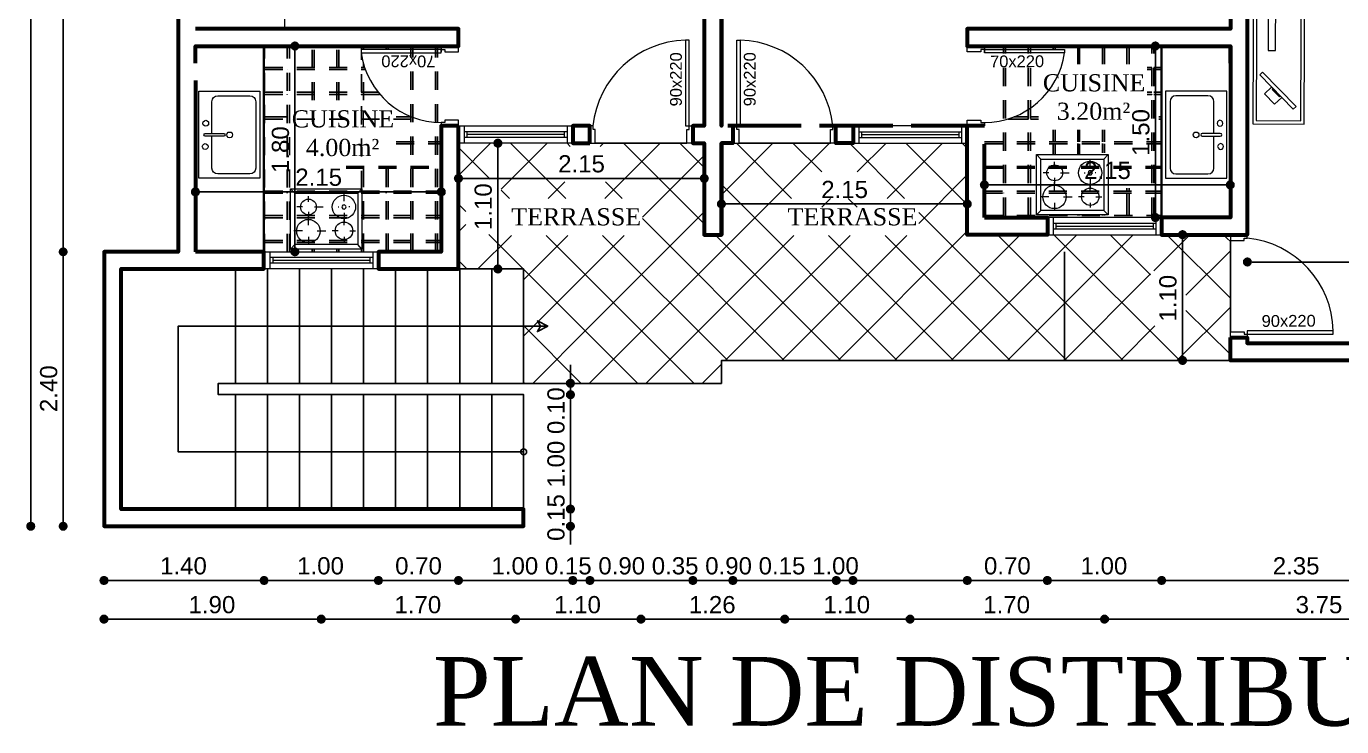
# Model space of a CAD drawing. Header units: inches. Extents: x 4.9 to 20.4, y 4.7 to 15.7.
# Drawn here: x 5.07 to 14.38, y 4.74 to 9.7 of the extents above; entities that cross this region are included whole.
import ezdxf

# ---------------------------------------------------------------- set-up
doc = ezdxf.new("R2010")
doc.units = ezdxf.units.IN
doc.header["$MEASUREMENT"] = 0
doc.linetypes.add('PDF_IMPORT', pattern=[1, 0.8, -0.2])
for name, color, linetype in [('PDF_Geometry', 7, 'Continuous'), ('PDF_Solid Fills', 7, 'Continuous'), ('PDF_Text', 7, 'Continuous')]:
    doc.layers.add(name, color=color, linetype=linetype)
doc.styles.add('PDF Arial', font='arial.ttf')
doc.styles.add('PDF Romantic', font='romantic.ttf')

# ---------------------------------------------------------------- blocks, each defined once
blk = doc.blocks.new('distribution 3')
at = {"layer": 'PDF_Solid Fills', "transparency": 33554559}
for points in [[(1.735, 16.0338), (1.7367, 16.0221), (1.745, 16.0104), (1.755, 16.0038), (1.7667, 16.0021), (1.78, 16.0038), (1.79, 16.0104), (1.7967, 16.0221), (1.8, 16.0338), (1.7967, 16.0454), (1.79, 16.0571), (1.78, 16.0638), (1.7667, 16.0654), (1.755, 16.0638), (1.745, 16.0571), (1.7367, 16.0454)], [(1.735, 15.8038), (1.7367, 15.7921), (1.745, 15.7821), (1.755, 15.7754), (1.7667, 15.7721), (1.78, 15.7754), (1.79, 15.7821), (1.7967, 15.7921), (1.8, 15.8038), (1.7967, 15.8171), (1.79, 15.8271), (1.78, 15.8338), (1.7667, 15.8371), (1.755, 15.8338), (1.745, 15.8271), (1.7367, 15.8171)], [(3.6967, 15.8338), (3.6867, 15.8271), (3.68, 15.8171), (3.6767, 15.8038), (3.68, 15.7921), (3.6867, 15.7821), (3.6967, 15.7754), (3.7083, 15.7721), (3.7217, 15.7754), (3.7317, 15.7821), (3.7383, 15.7921), (3.7417, 15.8038), (3.7383, 15.8171), (3.7317, 15.8271), (3.7217, 15.8338), (3.7083, 15.8371)], [(1.11, 15.5488), (1.0967, 15.5454), (1.0867, 15.5388), (1.08, 15.5288), (1.0767, 15.5154), (1.08, 15.5038), (1.0867, 15.4921), (1.0967, 15.4854), (1.11, 15.4838), (1.1217, 15.4854), (1.1317, 15.4921), (1.14, 15.5038), (1.1417, 15.5154), (1.14, 15.5288), (1.1317, 15.5388), (1.1217, 15.5454)], [(1.3833, 15.5488), (1.3717, 15.5454), (1.36, 15.5388), (1.3533, 15.5288), (1.3517, 15.5154), (1.3533, 15.5038), (1.36, 15.4921), (1.3717, 15.4854), (1.3833, 15.4838), (1.395, 15.4854), (1.4067, 15.4921), (1.4133, 15.5038), (1.415, 15.5154), (1.4133, 15.5288), (1.4067, 15.5388), (1.395, 15.5454)], [(4.1333, 14.9004), (4.12, 14.8988), (4.11, 14.8921), (4.1033, 14.8804), (4.1, 14.8688), (4.1033, 14.8554), (4.11, 14.8454), (4.12, 14.8388), (4.1333, 14.8354), (4.145, 14.8388), (4.1567, 14.8454), (4.1633, 14.8554), (4.165, 14.8688), (4.1633, 14.8804), (4.1567, 14.8921), (4.145, 14.8988)], [(1.4133, 14.3954), (1.4067, 14.4054), (1.395, 14.4121), (1.3833, 14.4154), (1.3717, 14.4121), (1.36, 14.4054), (1.3533, 14.3954), (1.3517, 14.3838), (1.3533, 14.3704), (1.36, 14.3604), (1.3717, 14.3538), (1.3833, 14.3504), (1.395, 14.3538), (1.4067, 14.3604), (1.4133, 14.3704), (1.415, 14.3838)], [(3.6767, 14.1654), (3.68, 14.1521), (3.6867, 14.1421), (3.6967, 14.1354), (3.7083, 14.1321), (3.7217, 14.1354), (3.7317, 14.1421), (3.7383, 14.1521), (3.7417, 14.1654), (3.7383, 14.1771), (3.7317, 14.1871), (3.7217, 14.1954), (3.7083, 14.1971), (3.6967, 14.1954), (3.6867, 14.1871), (3.68, 14.1771)], [(5.1983, 14.1654), (5.195, 14.1771), (5.1883, 14.1871), (5.1783, 14.1954), (5.165, 14.1971), (5.1533, 14.1954), (5.1433, 14.1871), (5.135, 14.1771), (5.1333, 14.1654), (5.135, 14.1521), (5.1433, 14.1421), (5.1533, 14.1354), (5.165, 14.1321), (5.1783, 14.1354), (5.1883, 14.1421), (5.195, 14.1521)], [(1.14, 13.9904), (1.1317, 14.0021), (1.1217, 14.0088), (1.11, 14.0104), (1.0967, 14.0088), (1.0867, 14.0021), (1.08, 13.9904), (1.0767, 13.9788), (1.08, 13.9654), (1.0867, 13.9554), (1.0967, 13.9488), (1.11, 13.9454), (1.1217, 13.9488), (1.1317, 13.9554), (1.14, 13.9654), (1.1417, 13.9788)], [(1.4133, 13.5854), (1.4067, 13.5971), (1.395, 13.6038), (1.3833, 13.6054), (1.3717, 13.6038), (1.36, 13.5971), (1.3533, 13.5854), (1.3517, 13.5738), (1.3533, 13.5621), (1.36, 13.5504), (1.3717, 13.5438), (1.3833, 13.5421), (1.395, 13.5438), (1.4067, 13.5504), (1.4133, 13.5621), (1.415, 13.5738)], [(4.1333, 13.0971), (4.145, 13.0988), (4.1567, 13.1054), (4.1633, 13.1171), (4.165, 13.1288), (4.1633, 13.1404), (4.1567, 13.1521), (4.145, 13.1588), (4.1333, 13.1604), (4.12, 13.1588), (4.11, 13.1521), (4.1033, 13.1404), (4.1, 13.1288), (4.1033, 13.1171), (4.11, 13.1054), (4.12, 13.0988)], [(1.4133, 13.0204), (1.4067, 13.0304), (1.395, 13.0371), (1.3833, 13.0404), (1.3717, 13.0371), (1.36, 13.0304), (1.3533, 13.0204), (1.3517, 13.0071), (1.3533, 12.9954), (1.36, 12.9854), (1.3717, 12.9771), (1.3833, 12.9754), (1.395, 12.9771), (1.4067, 12.9854), (1.4133, 12.9954), (1.415, 13.0071)], [(4.2283, 13.0404), (4.2167, 13.0371), (4.205, 13.0304), (4.1983, 13.0204), (4.1967, 13.0071), (4.1983, 12.9954), (4.205, 12.9854), (4.2167, 12.9771), (4.2283, 12.9754), (4.2417, 12.9771), (4.2517, 12.9854), (4.2583, 12.9954), (4.2617, 13.0071), (4.2583, 13.0204), (4.2517, 13.0304), (4.2417, 13.0371)], [(3.555, 12.7288), (3.5583, 12.7154), (3.565, 12.7054), (3.575, 12.6988), (3.5883, 12.6954), (3.6, 12.6988), (3.61, 12.7054), (3.6183, 12.7154), (3.62, 12.7288), (3.6183, 12.7404), (3.61, 12.7521), (3.6, 12.7588), (3.5883, 12.7604), (3.575, 12.7588), (3.565, 12.7521), (3.5583, 12.7404)], [(4.51, 12.7288), (4.5083, 12.7404), (4.5, 12.7521), (4.49, 12.7588), (4.4783, 12.7604), (4.465, 12.7588), (4.455, 12.7521), (4.4483, 12.7404), (4.445, 12.7288), (4.4483, 12.7154), (4.455, 12.7054), (4.465, 12.6988), (4.4783, 12.6954), (4.49, 12.6988), (4.5, 12.7054), (4.5083, 12.7154)], [(1.14, 12.6154), (1.1317, 12.6254), (1.1217, 12.6321), (1.11, 12.6354), (1.0967, 12.6321), (1.0867, 12.6254), (1.08, 12.6154), (1.0767, 12.6038), (1.08, 12.5904), (1.0867, 12.5804), (1.0967, 12.5738), (1.11, 12.5704), (1.1217, 12.5738), (1.1317, 12.5804), (1.14, 12.5904), (1.1417, 12.6038)], [(1.3533, 12.1854), (1.36, 12.1754), (1.3717, 12.1688), (1.3833, 12.1654), (1.395, 12.1688), (1.4067, 12.1754), (1.4133, 12.1854), (1.415, 12.1988), (1.4133, 12.2104), (1.4067, 12.2221), (1.395, 12.2288), (1.3833, 12.2304), (1.3717, 12.2288), (1.36, 12.2221), (1.3533, 12.2104), (1.3517, 12.1988)], [(1.8, 12.2154), (1.7967, 12.2271), (1.79, 12.2371), (1.78, 12.2454), (1.7667, 12.2471), (1.755, 12.2454), (1.745, 12.2371), (1.7367, 12.2271), (1.735, 12.2154), (1.7367, 12.2021), (1.745, 12.1921), (1.755, 12.1854), (1.7667, 12.1821), (1.78, 12.1854), (1.79, 12.1921), (1.7967, 12.2021)], [(1.8767, 12.2454), (1.865, 12.2371), (1.8583, 12.2271), (1.8567, 12.2154), (1.8583, 12.2021), (1.865, 12.1921), (1.8767, 12.1854), (1.8883, 12.1821), (1.9017, 12.1854), (1.9117, 12.1921), (1.9183, 12.2021), (1.9217, 12.2154), (1.9183, 12.2271), (1.9117, 12.2371), (1.9017, 12.2454), (1.8883, 12.2471)], [(2.71, 12.1854), (2.72, 12.1921), (2.7283, 12.2021), (2.73, 12.2154), (2.7283, 12.2271), (2.72, 12.2371), (2.71, 12.2454), (2.6983, 12.2471), (2.685, 12.2454), (2.675, 12.2371), (2.6683, 12.2271), (2.665, 12.2154), (2.6683, 12.2021), (2.675, 12.1921), (2.685, 12.1854), (2.6983, 12.1821)], [(2.7467, 12.2154), (2.7483, 12.2021), (2.755, 12.1921), (2.7667, 12.1854), (2.7783, 12.1821), (2.7917, 12.1854), (2.8017, 12.1921), (2.8083, 12.2021), (2.8117, 12.2154), (2.8083, 12.2271), (2.8017, 12.2371), (2.7917, 12.2454), (2.7783, 12.2471), (2.7667, 12.2454), (2.755, 12.2371), (2.7483, 12.2271)], [(1.4133, 12.0888), (1.4067, 12.1004), (1.395, 12.1071), (1.3833, 12.1088), (1.3717, 12.1071), (1.36, 12.1004), (1.3533, 12.0888), (1.3517, 12.0771), (1.3533, 12.0654), (1.36, 12.0538), (1.3717, 12.0471), (1.3833, 12.0454), (1.395, 12.0471), (1.4067, 12.0538), (1.4133, 12.0654), (1.415, 12.0771)], [(1.14, 11.7288), (1.1317, 11.7388), (1.1217, 11.7454), (1.11, 11.7488), (1.0967, 11.7454), (1.0867, 11.7388), (1.08, 11.7288), (1.0767, 11.7154), (1.08, 11.7038), (1.0867, 11.6938), (1.0967, 11.6854), (1.11, 11.6838), (1.1217, 11.6854), (1.1317, 11.6938), (1.14, 11.7038), (1.1417, 11.7154)], [(1.3533, 11.3371), (1.36, 11.3254), (1.3717, 11.3188), (1.3833, 11.3171), (1.395, 11.3188), (1.4067, 11.3254), (1.4133, 11.3371), (1.415, 11.3488), (1.4133, 11.3604), (1.4067, 11.3721), (1.395, 11.3788), (1.3833, 11.3804), (1.3717, 11.3788), (1.36, 11.3721), (1.3533, 11.3604), (1.3517, 11.3488)], [(4.2283, 11.2354), (4.2417, 11.2388), (4.2517, 11.2454), (4.2583, 11.2554), (4.2617, 11.2688), (4.2583, 11.2804), (4.2517, 11.2904), (4.2417, 11.2971), (4.2283, 11.3004), (4.2167, 11.2971), (4.205, 11.2904), (4.1983, 11.2804), (4.1967, 11.2688), (4.1983, 11.2554), (4.205, 11.2454), (4.2167, 11.2388)], [(4.0483, 11.1788), (4.035, 11.1771), (4.025, 11.1688), (4.0183, 11.1588), (4.015, 11.1471), (4.0183, 11.1338), (4.025, 11.1238), (4.035, 11.1171), (4.0483, 11.1138), (4.06, 11.1171), (4.07, 11.1238), (4.0783, 11.1338), (4.08, 11.1471), (4.0783, 11.1588), (4.07, 11.1688), (4.06, 11.1771)], [(1.4133, 11.0788), (1.4067, 11.0888), (1.395, 11.0954), (1.3833, 11.0988), (1.3717, 11.0954), (1.36, 11.0888), (1.3533, 11.0788), (1.3517, 11.0654), (1.3533, 11.0538), (1.36, 11.0421), (1.3717, 11.0354), (1.3833, 11.0338), (1.395, 11.0354), (1.4067, 11.0421), (1.4133, 11.0538), (1.415, 11.0654)], [(1.14, 10.7104), (1.1317, 10.7221), (1.1217, 10.7288), (1.11, 10.7304), (1.0967, 10.7288), (1.0867, 10.7221), (1.08, 10.7104), (1.0767, 10.6988), (1.08, 10.6854), (1.0867, 10.6754), (1.0967, 10.6688), (1.11, 10.6654), (1.1217, 10.6688), (1.1317, 10.6754), (1.14, 10.6854), (1.1417, 10.6988)], [(1.3533, 10.3221), (1.36, 10.3121), (1.3717, 10.3038), (1.3833, 10.3021), (1.395, 10.3038), (1.4067, 10.3121), (1.4133, 10.3221), (1.415, 10.3338), (1.4133, 10.3471), (1.4067, 10.3571), (1.395, 10.3638), (1.3833, 10.3671), (1.3717, 10.3638), (1.36, 10.3571), (1.3533, 10.3471), (1.3517, 10.3338)], [(1.4133, 10.2288), (1.4067, 10.2388), (1.395, 10.2454), (1.3833, 10.2488), (1.3717, 10.2454), (1.36, 10.2388), (1.3533, 10.2288), (1.3517, 10.2154), (1.3533, 10.2038), (1.36, 10.1938), (1.3717, 10.1854), (1.3833, 10.1838), (1.395, 10.1854), (1.4067, 10.1938), (1.4133, 10.2038), (1.415, 10.2154)], [(1.14, 9.8238), (1.1317, 9.8338), (1.1217, 9.8421), (1.11, 9.8438), (1.0967, 9.8421), (1.0867, 9.8338), (1.08, 9.8238), (1.0767, 9.8121), (1.08, 9.7988), (1.0867, 9.7888), (1.0967, 9.7821), (1.11, 9.7788), (1.1217, 9.7821), (1.1317, 9.7888), (1.14, 9.7988), (1.1417, 9.8121)], [(1.4133, 9.4188), (1.4067, 9.4304), (1.395, 9.4371), (1.3833, 9.4388), (1.3717, 9.4371), (1.36, 9.4304), (1.3533, 9.4188), (1.3517, 9.4071), (1.3533, 9.3954), (1.36, 9.3838), (1.3717, 9.3771), (1.3833, 9.3754), (1.395, 9.3771), (1.4067, 9.3838), (1.4133, 9.3954), (1.415, 9.4071)], [(4.0483, 9.3754), (4.06, 9.3771), (4.07, 9.3838), (4.0783, 9.3954), (4.08, 9.4071), (4.0783, 9.4188), (4.07, 9.4304), (4.06, 9.4371), (4.0483, 9.4388), (4.035, 9.4371), (4.025, 9.4304), (4.0183, 9.4188), (4.015, 9.4071), (4.0183, 9.3954), (4.025, 9.3838), (4.035, 9.3771)], [(4.1833, 9.3188), (4.17, 9.3154), (4.16, 9.3088), (4.1533, 9.2988), (4.15, 9.2854), (4.1533, 9.2738), (4.16, 9.2621), (4.17, 9.2554), (4.1833, 9.2538), (4.195, 9.2554), (4.205, 9.2621), (4.2133, 9.2738), (4.215, 9.2854), (4.2133, 9.2988), (4.205, 9.3088), (4.195, 9.3154)], [(1.4133, 8.8538), (1.4067, 8.8638), (1.395, 8.8704), (1.3833, 8.8738), (1.3717, 8.8704), (1.36, 8.8638), (1.3533, 8.8538), (1.3517, 8.8404), (1.3533, 8.8288), (1.36, 8.8171), (1.3717, 8.8104), (1.3833, 8.8088), (1.395, 8.8104), (1.4067, 8.8171), (1.4133, 8.8288), (1.415, 8.8404)], [(1.14, 8.4488), (1.1317, 8.4588), (1.1217, 8.4654), (1.11, 8.4688), (1.0967, 8.4654), (1.0867, 8.4588), (1.08, 8.4488), (1.0767, 8.4354), (1.08, 8.4238), (1.0867, 8.4138), (1.0967, 8.4054), (1.11, 8.4038), (1.1217, 8.4054), (1.1317, 8.4138), (1.14, 8.4238), (1.1417, 8.4354)], [(3.92, 8.0754), (3.9217, 8.0638), (3.9283, 8.0538), (3.94, 8.0471), (3.9517, 8.0438), (3.965, 8.0471), (3.975, 8.0538), (3.9817, 8.0638), (3.985, 8.0754), (3.9817, 8.0888), (3.975, 8.0988), (3.965, 8.1054), (3.9517, 8.1088), (3.94, 8.1054), (3.9283, 8.0988), (3.9217, 8.0888)], [(5.1983, 8.0754), (5.195, 8.0888), (5.1883, 8.0988), (5.1783, 8.1054), (5.165, 8.1088), (5.1533, 8.1054), (5.1433, 8.0988), (5.135, 8.0888), (5.1333, 8.0754), (5.135, 8.0638), (5.1433, 8.0538), (5.1533, 8.0471), (5.165, 8.0438), (5.1783, 8.0471), (5.1883, 8.0538), (5.195, 8.0638)], [(1.4133, 8.0438), (1.4067, 8.0538), (1.395, 8.0621), (1.3833, 8.0638), (1.3717, 8.0621), (1.36, 8.0538), (1.3533, 8.0438), (1.3517, 8.0321), (1.3533, 8.0188), (1.36, 8.0088), (1.3717, 8.0021), (1.3833, 7.9988), (1.395, 8.0021), (1.4067, 8.0088), (1.4133, 8.0188), (1.415, 8.0321)], [(2.9083, 7.8838), (2.91, 7.8721), (2.9183, 7.8604), (2.9283, 7.8538), (2.94, 7.8521), (2.9533, 7.8538), (2.9633, 7.8604), (2.97, 7.8721), (2.9733, 7.8838), (2.97, 7.8954), (2.9633, 7.9071), (2.9533, 7.9138), (2.94, 7.9154), (2.9283, 7.9138), (2.9183, 7.9071), (2.91, 7.8954)], [(3.8633, 7.8838), (3.86, 7.8954), (3.8533, 7.9071), (3.8433, 7.9138), (3.83, 7.9154), (3.8183, 7.9138), (3.8083, 7.9071), (3.8, 7.8954), (3.7983, 7.8838), (3.8, 7.8721), (3.8083, 7.8604), (3.8183, 7.8538), (3.83, 7.8521), (3.8433, 7.8538), (3.8533, 7.8604), (3.86, 7.8721)], [(4.1833, 7.5138), (4.195, 7.5154), (4.205, 7.5238), (4.2133, 7.5338), (4.215, 7.5454), (4.2133, 7.5588), (4.205, 7.5688), (4.195, 7.5754), (4.1833, 7.5788), (4.17, 7.5754), (4.16, 7.5688), (4.1533, 7.5588), (4.15, 7.5454), (4.1533, 7.5338), (4.16, 7.5238), (4.17, 7.5154)], [(3.6367, 7.4571), (3.625, 7.4554), (3.615, 7.4471), (3.6067, 7.4371), (3.605, 7.4254), (3.6067, 7.4121), (3.615, 7.4021), (3.625, 7.3954), (3.6367, 7.3921), (3.65, 7.3954), (3.66, 7.4021), (3.6667, 7.4121), (3.67, 7.4254), (3.6667, 7.4371), (3.66, 7.4471), (3.65, 7.4554)]]:
    blk.add_hatch(color=256, dxfattribs=at).paths.add_polyline_path(points)
at = {"layer": 'PDF_Geometry', "lineweight": 25}
for points in [[(10.19, 16.0338), (10.1583, 16.0338), (1.8317, 16.0338), (1.8, 16.0338)], [(3.6767, 15.8038), (3.645, 15.8038), (1.8317, 15.8038), (1.8, 15.8038)], [(10.19, 15.8038), (10.1583, 15.8038), (3.7733, 15.8038), (3.7417, 15.8038)], [(1.11, 15.4838), (1.11, 15.4504), (1.11, 14.0437), (1.11, 14.0104)], [(1.3833, 15.4838), (1.3833, 15.4504), (1.3833, 14.4471), (1.3833, 14.4154)], [(2.2933, 12.5471), (2.2933, 14.5854), (2.2933, 14.9904), (3.1833, 14.9904), (3.1833, 12.5471), (3.1833, 12.3754), (3.22, 12.4488), (3.1833, 12.4271), (3.145, 12.4488), (3.1833, 12.3754)], [(4.1333, 14.8354), (4.1333, 14.8038), (4.1333, 13.1937), (4.1333, 13.1604)], [(3.5883, 13.5337), (3.5883, 12.5471), (2.7783, 12.5471), (2.7783, 14.7071), (2.6983, 14.7071), (2.6983, 12.5471), (1.8883, 12.5471), (2.6983, 12.5471)], [(1.8883, 14.5854), (2.6983, 14.5854)], [(3.5883, 14.5854), (2.7783, 14.5854)], [(1.3833, 14.3504), (1.3833, 14.3187), (1.3833, 13.6387), (1.3833, 13.6054)], [(1.8883, 14.3588), (2.6983, 14.3588)], [(3.5883, 14.3588), (2.7783, 14.3588)], [(4.6633, 14.3788), (4.6633, 14.2188)], [(5.1333, 14.1654), (5.1017, 14.1654), (3.7733, 14.1654), (3.7417, 14.1654)], [(3.775, 14.2188), (3.7767, 14.2188)], [(3.95, 14.2188), (3.9517, 14.2188)], [(4.125, 14.2188), (4.1267, 14.2188)], [(4.6483, 14.2188), (4.65, 14.2188)], [(4.8233, 14.2188), (4.825, 14.2188)], [(4.9983, 14.2188), (5, 14.2188)], [(1.8883, 14.1321), (2.6983, 14.1321)], [(3.5883, 14.1321), (2.7783, 14.1321)], [(3.7083, 14.0437), (3.7283, 14.0437)], [(3.7083, 14.0288), (3.7283, 14.0288)], [(4.8233, 14.0437), (4.825, 14.0437)], [(4.9983, 14.0437), (5, 14.0437)], [(1.11, 13.9454), (1.11, 13.9138), (1.11, 12.6671), (1.11, 12.6354)], [(1.8883, 13.9054), (2.6983, 13.9054)], [(3.5883, 13.9054), (2.7783, 13.9054)], [(3.7083, 13.8688), (3.7283, 13.8688)], [(4.8233, 13.8688), (4.825, 13.8688)], [(4.9983, 13.8688), (5, 13.8688)], [(3.7083, 13.8537), (3.7283, 13.8537)], [(3.7083, 13.6937), (3.7283, 13.6937)], [(4.3, 13.6937), (4.3017, 13.6937)], [(4.8233, 13.6937), (4.825, 13.6937)], [(4.9983, 13.6937), (5, 13.6937)], [(5.1417, 13.6937), (5.165, 13.6937)], [(1.8883, 13.6788), (2.6983, 13.6788)], [(3.5883, 13.6788), (2.7783, 13.6788)], [(5.1417, 13.6788), (5.165, 13.6788)], [(1.3833, 13.5421), (1.3833, 13.5087), (1.3833, 13.0721), (1.3833, 13.0404)], [(3.775, 13.5188), (3.7767, 13.5188)], [(3.95, 13.5188), (3.9517, 13.5188)], [(4.125, 13.5188), (4.1267, 13.5188)], [(4.3, 13.5188), (4.3017, 13.5188)], [(5.1417, 13.5188), (5.165, 13.5188)], [(5.1417, 13.5054), (5.165, 13.5054)], [(1.8883, 13.4521), (2.6983, 13.4521)], [(3.5883, 13.4521), (2.7783, 13.4521)], [(4.6633, 13.4488), (4.6633, 13.3454)], [(3.775, 13.3454), (3.7767, 13.3454)], [(3.95, 13.3454), (3.9517, 13.3454)], [(4.125, 13.3454), (4.1267, 13.3454)], [(4.3, 13.3454), (4.3017, 13.3454)], [(4.4733, 13.3454), (4.475, 13.3454)], [(4.6483, 13.3454), (4.65, 13.3454)], [(1.8883, 13.2254), (2.6983, 13.2254)], [(3.5883, 13.2254), (2.7783, 13.2254)], [(3.775, 13.1704), (3.7767, 13.1704)], [(3.95, 13.1704), (3.9517, 13.1704)], [(4.125, 13.1704), (4.1267, 13.1704)], [(4.3, 13.1704), (4.3017, 13.1704)], [(4.4733, 13.1704), (4.475, 13.1704)], [(4.6, 13.0071), (4.6, 13.1288)], [(5.165, 13.1288), (5.165, 13.0071)], [(1.3833, 12.9754), (1.3833, 12.9421), (1.3833, 12.2637), (1.3833, 12.2304), (1.3833, 12.2637), (1.3833, 12.3271)], [(1.8883, 12.9987), (2.6983, 12.9987)], [(3.5883, 12.9987), (2.7783, 12.9987)], [(4.2283, 12.9754), (4.2283, 12.9421), (4.2283, 11.3321), (4.2283, 11.3004)], [(1.8883, 12.7721), (2.6983, 12.7721)], [(3.5883, 12.7721), (2.7783, 12.7721)], [(4.445, 12.7287), (4.4133, 12.7287), (3.6517, 12.7287), (3.62, 12.7287)], [(1.11, 12.5704), (1.11, 12.5388), (1.11, 11.7804), (1.11, 11.7487)], [(2.7783, 12.5471), (2.7783, 11.1471), (2.94, 11.1471), (2.94, 7.5454)], [(1.3833, 12.1988), (1.3833, 12.0771)], [(1.735, 12.2154), (1.7017, 12.2154), (1.6383, 12.2154)], [(1.7667, 12.2154), (1.8883, 12.2154)], [(2.0183, 12.2154), (1.9533, 12.2154), (1.9217, 12.2154), (1.9533, 12.2154), (2.6333, 12.2154), (2.665, 12.2154), (2.6333, 12.2154), (2.5683, 12.2154)], [(2.6983, 12.2154), (2.7783, 12.2154)], [(2.8117, 12.2154), (2.8433, 12.2154), (2.9083, 12.2154)], [(1.3833, 11.9471), (1.3833, 12.0121), (1.3833, 12.0454), (1.3833, 12.0121), (1.3833, 11.4138), (1.3833, 11.3804), (1.3833, 11.4138), (1.3833, 11.4787)], [(4.4783, 12.0404), (4.4783, 11.3921)], [(1.11, 11.6837), (1.11, 11.6521), (1.11, 10.7637), (1.11, 10.7304)], [(1.3833, 11.3488), (1.3833, 11.0654)], [(4.0483, 11.1137), (4.0483, 11.0821), (4.0483, 9.4721), (4.0483, 9.4387)], [(1.3833, 10.9354), (1.3833, 11.0004), (1.3833, 11.0337), (1.3833, 11.0004), (1.3833, 10.3987), (1.3833, 10.3671), (1.3833, 10.3987), (1.3833, 10.4637)], [(4.4783, 11.0221), (4.4783, 10.3754)], [(1.11, 10.6654), (1.11, 10.6337), (1.11, 9.8771), (1.11, 9.8438)], [(1.3833, 10.3338), (1.3833, 10.2154)], [(1.3833, 9.4387), (1.3833, 9.4721), (1.3833, 10.1521), (1.3833, 10.1837), (1.3833, 10.1521), (1.3833, 10.0871)], [(1.11, 9.7787), (1.11, 9.7471), (1.11, 8.5004), (1.11, 8.4688)], [(4.6, 9.4071), (4.6, 9.2854)], [(5.165, 9.2854), (5.165, 9.4071)], [(1.3833, 9.3754), (1.3833, 9.3421), (1.3833, 8.9054), (1.3833, 8.8737)], [(4.1833, 7.5787), (4.1833, 7.6104), (4.1833, 9.2204), (4.1833, 9.2538)], [(4.125, 9.1504), (4.1267, 9.1504)], [(4.3, 9.1504), (4.3017, 9.1504)], [(4.4733, 9.1504), (4.475, 9.1504)], [(4.6483, 9.1187), (4.6483, 8.9754), (4.65, 8.9754)], [(4.6633, 9.0771), (4.6633, 8.9754)], [(4.125, 8.9754), (4.1267, 8.9754)], [(4.3, 8.9754), (4.3017, 8.9754)], [(4.4733, 8.9754), (4.475, 8.9754)], [(4.6483, 8.9604), (4.6483, 8.9021)], [(4.6633, 8.9604), (4.6633, 8.9021)], [(1.3833, 8.8087), (1.3833, 8.7754), (1.3833, 8.0971), (1.3833, 8.0637)], [(3.965, 8.8004), (3.97, 8.8004)], [(3.965, 8.7854), (3.97, 8.7854)], [(4.3967, 8.8004), (4.4733, 8.8004), (4.475, 8.8004)], [(4.3967, 8.7854), (4.4733, 8.7854)], [(4.4883, 8.8004), (4.5733, 8.8004)], [(4.4883, 8.7854), (4.5733, 8.7854)], [(5.1417, 8.8004), (5.165, 8.8004)], [(5.1417, 8.7854), (5.165, 8.7854)], [(3.5883, 8.7188), (2.94, 8.7188), (2.94, 6.1304), (2.94, 8.7188), (3.7083, 8.7188)], [(3.965, 8.6254), (3.97, 8.6254)], [(3.965, 8.6121), (3.97, 8.6121)], [(4.3967, 8.6254), (4.4733, 8.6254), (4.475, 8.6254)], [(4.3967, 8.6121), (4.4733, 8.6121)], [(4.4883, 8.6254), (4.5733, 8.6254)], [(4.4883, 8.6121), (4.5733, 8.6121)], [(5.0367, 8.6254), (5.165, 8.6254)], [(5.0367, 8.6121), (5.165, 8.6121)], [(1.11, 8.4037), (1.11, 8.3721), (1.11, 5.4671), (1.11, 5.4337)], [(3.965, 8.4504), (3.97, 8.4504)], [(3.965, 8.4371), (3.97, 8.4371)], [(4.41, 8.4504), (4.4733, 8.4504), (4.475, 8.4504)], [(4.41, 8.4371), (4.4733, 8.4371)], [(4.4883, 8.4504), (4.5733, 8.4504)], [(4.4883, 8.4371), (4.5733, 8.4371)], [(5.0367, 8.4504), (5.165, 8.4504)], [(5.0367, 8.4371), (5.165, 8.4371)], [(3.965, 8.2771), (4.125, 8.2771), (4.1267, 8.2771)], [(3.965, 8.2621), (4.125, 8.2621)], [(4.1383, 8.2771), (4.16, 8.2771)], [(4.1383, 8.2621), (4.16, 8.2621)], [(5.0367, 8.2771), (5.165, 8.2771)], [(5.0367, 8.2621), (5.165, 8.2621)], [(4.125, 8.1021), (4.1267, 8.1021)], [(4.3, 8.1021), (4.3017, 8.1021)], [(4.8233, 8.1337), (4.8233, 8.1021), (4.825, 8.1021)], [(4.8383, 8.1337), (4.8383, 8.1021)], [(4.9983, 8.1337), (4.9983, 8.1021), (5, 8.1021)], [(5.0133, 8.1337), (5.0133, 8.1021)], [(5.1333, 8.0754), (5.1017, 8.0754), (4.0167, 8.0754), (3.985, 8.0754)], [(4.6483, 8.0521), (4.6483, 8.0321)], [(4.6633, 8.0521), (4.6633, 8.0321)], [(4.8233, 8.0871), (4.8233, 8.0321)], [(4.8383, 8.0871), (4.8383, 8.0321)], [(4.9983, 8.0871), (4.9983, 8.0321)], [(5.0133, 8.0871), (5.0133, 8.0321)], [(1.3833, 7.9987), (1.3833, 7.9671), (1.3833, 6.1954), (1.3833, 6.1621)], [(3.7983, 7.8837), (3.765, 7.8837), (3.005, 7.8837), (2.9733, 7.8837)], [(3.79, 7.5454), (3.1433, 7.5454)], [(3.6367, 7.3921), (3.6367, 7.3604), (3.6367, 3.4438), (3.6367, 3.4121)]]:
    blk.add_lwpolyline(points, dxfattribs=at)
at = {"layer": 'PDF_Geometry', "lineweight": 60}
for points in [[(10.1017, 14.8688), (10.1017, 13.9787), (10.2233, 13.9787), (10.2233, 14.9904), (3.7083, 14.9904), (3.7083, 15.5154), (1.7667, 15.5154), (1.7667, 12.5471), (1.8883, 12.5471), (1.8883, 13.3554), (1.8883, 15.3938), (3.5883, 15.3938), (3.5883, 14.3837), (3.7083, 14.3837), (3.7083, 14.8688)], [(5.045, 14.8688), (5.165, 14.8688), (5.165, 13.0071), (5.2867, 13.0071), (5.2867, 14.8688)], [(8.8467, 11.2688), (4.6, 11.2688), (4.6, 11.3488), (4.4783, 11.3488), (4.4783, 11.2688), (3.83, 11.2688), (3.83, 11.1471), (4.4783, 11.1471), (4.3567, 11.1471)], [(4.4783, 11.2688), (4.3567, 11.2688)], [(4.6, 11.0654), (4.4783, 11.0654), (4.4783, 11.1471), (3.83, 11.1471)], [(8.0783, 11.1471), (8.8467, 11.1471), (4.6, 11.1471), (8.8467, 11.1471)], [(4.6, 10.2154), (4.4783, 10.2154), (4.4783, 10.3371), (4.6, 10.3371)], [(8.0783, 10.1354), (8.0783, 10.2571), (7.8767, 10.2571), (7.8767, 7.5454), (5.2867, 7.5454), (5.2867, 9.4071), (5.165, 9.4071), (5.165, 7.5454)], [(7.9983, 10.1354), (8.0783, 10.1354), (7.9983, 10.1354), (7.9983, 7.5454), (10.1017, 7.5454), (10.1017, 8.4354), (10.2233, 8.4354), (10.2233, 6.6971), (10.1017, 6.6971), (10.1017, 7.4254), (7.1483, 7.4254), (7.1483, 6.0871), (7.6333, 6.0871), (7.6333, 5.9654), (7.1483, 5.9654), (7.1483, 5.1571), (7.2, 5.1571), (7.2, 5.0354), (7.1483, 5.0354), (7.1483, 4.6337), (7.0267, 4.6337), (7.0267, 7.4254), (3.83, 7.4254)], [(3.9517, 9.2854), (3.9517, 8.8404), (3.83, 8.8404), (3.83, 9.4071), (4.6, 9.4071)], [(5.045, 7.5454), (5.165, 7.5454), (3.9517, 7.5454), (3.9517, 8.0321), (3.83, 8.0321), (3.83, 7.4254), (3.8317, 7.4254)], [(3.83, 7.5454), (3.8317, 7.5454)]]:
    blk.add_lwpolyline(points, dxfattribs=at)
at = {"layer": 'PDF_Geometry', "linetype": 'PDF_IMPORT', "lineweight": 60, "ltscale": 2.59}
blk.add_lwpolyline([(10.1017, 14.8688), (3.7083, 14.8688)], dxfattribs=at)
at = {"layer": 'PDF_Geometry', "lineweight": 0}
for points in [[(4.845, 14.8438), (4.845, 14.4121), (4.23, 14.4121), (4.23, 14.8438)], [(4.475, 14.8004), (4.4717, 14.7904), (4.465, 14.7821), (4.455, 14.7788), (4.445, 14.7821), (4.4367, 14.7904), (4.4333, 14.8004), (4.4367, 14.8104), (4.445, 14.8171), (4.455, 14.8204), (4.465, 14.8171), (4.4717, 14.8104)], [(4.5467, 14.7988), (4.5467, 14.6688), (4.545, 14.6621), (4.5367, 14.6588), (4.53, 14.6621), (4.5267, 14.6688), (4.5267, 14.7988), (4.53, 14.8054), (4.5367, 14.8088), (4.545, 14.8054)], [(4.64, 14.7954), (4.6367, 14.7854), (4.63, 14.7771), (4.6183, 14.7754), (4.6083, 14.7771), (4.6017, 14.7854), (4.5983, 14.7954), (4.6017, 14.8054), (4.6083, 14.8138), (4.6183, 14.8154), (4.63, 14.8138), (4.6367, 14.8054)], [(4.5567, 14.6254), (4.555, 14.6154), (4.5467, 14.6088), (4.5367, 14.6054), (4.5267, 14.6088), (4.5183, 14.6154), (4.5167, 14.6254), (4.5183, 14.6371), (4.5267, 14.6438), (4.5367, 14.6471), (4.5467, 14.6438), (4.555, 14.6371)], [(3.7083, 13.5738), (3.5883, 13.5738), (3.5883, 14.3838), (3.7083, 14.3838)], [(3.7283, 13.6904), (3.7283, 14.1971), (4.155, 14.1971), (4.155, 13.6904)], [(3.76, 14.1654), (4.1233, 14.1654), (4.1233, 13.7204), (3.76, 13.7204)], [(4.0267, 13.8021), (4.0333, 13.8054), (4.04, 13.8104), (4.0417, 13.8171), (4.04, 13.8254), (4.0333, 13.8304), (4.0267, 13.8321), (4.02, 13.8304), (4.0133, 13.8254), (4.0117, 13.8171), (4.0133, 13.8104), (4.02, 13.8054)], [(4.64, 13.1038), (4.6233, 13.1038), (4.6233, 13.1288), (4.6, 13.1288), (4.6, 13.0071), (4.64, 13.0071)], [(4.6, 12.1988), (4.4783, 12.1988), (4.4783, 13.0071), (4.6, 13.0071)], [(4.575, 12.0404), (4.575, 12.0554), (4.6, 12.0554), (4.6, 12.0804), (4.4783, 12.0804), (4.4783, 12.0404)], [(4.6, 11.3521), (4.4783, 11.3521), (4.4783, 11.3921), (4.575, 11.3921), (4.575, 11.3754), (4.6, 11.3754), (5.2067, 11.3754), (5.2067, 11.4004), (4.6, 11.4004), (4.6, 11.3754)], [(4.6, 11.0621), (4.4783, 11.0621), (4.4783, 11.0221), (4.575, 11.0221), (4.575, 11.0388), (4.6, 11.0388), (5.2067, 11.0388), (5.2067, 11.0138), (4.6, 11.0138), (4.6, 11.0388)], [(4.575, 10.3754), (4.575, 10.3588), (4.6, 10.3588), (4.6, 10.3338), (4.4783, 10.3338), (4.4783, 10.3754)], [(4.6, 10.2154), (4.4783, 10.2154), (4.4783, 9.4071), (4.6, 9.4071)], [(4.64, 9.3104), (4.6233, 9.3104), (4.6233, 9.2854), (4.6, 9.2854), (4.6, 9.4071), (4.64, 9.4071)], [(3.97, 8.4104), (3.97, 8.9171), (4.3967, 8.9171), (4.3967, 8.4104)], [(4.0017, 8.8854), (4.365, 8.8854), (4.365, 8.4404), (4.0017, 8.4404)], [(3.9517, 8.8404), (3.83, 8.8404), (3.83, 8.0321), (3.9517, 8.0321)], [(4.2683, 8.5221), (4.2767, 8.5254), (4.2817, 8.5304), (4.2833, 8.5371), (4.2817, 8.5454), (4.2767, 8.5504), (4.2683, 8.5521), (4.2617, 8.5504), (4.255, 8.5454), (4.2533, 8.5371), (4.255, 8.5304), (4.2617, 8.5254)], [(4.845, 7.5704), (4.845, 8.0037), (4.23, 8.0037), (4.23, 7.5704)], [(4.5467, 7.6171), (4.5467, 7.7454), (4.545, 7.7521), (4.5367, 7.7554), (4.53, 7.7521), (4.5267, 7.7454), (4.5267, 7.6171), (4.53, 7.6088), (4.5367, 7.6054), (4.545, 7.6088)], [(4.475, 7.6138), (4.4717, 7.6254), (4.465, 7.6321), (4.455, 7.6354), (4.445, 7.6321), (4.4367, 7.6254), (4.4333, 7.6138), (4.4367, 7.6038), (4.445, 7.5971), (4.455, 7.5938), (4.465, 7.5971), (4.4717, 7.6038)], [(4.64, 7.6188), (4.6367, 7.6288), (4.63, 7.6371), (4.6183, 7.6388), (4.6083, 7.6371), (4.6017, 7.6288), (4.5983, 7.6188), (4.6017, 7.6088), (4.6083, 7.6004), (4.6183, 7.5988), (4.63, 7.6004), (4.6367, 7.6088)], [(3.1017, 7.4254), (3.1017, 7.5454), (3.1433, 7.5454), (3.1433, 7.4488), (3.1267, 7.4488), (3.1267, 7.4254), (3.1267, 6.8171), (3.15, 6.8171), (3.15, 7.4254), (3.1267, 7.4254)], [(3.79, 7.4488), (3.8067, 7.4488), (3.8067, 7.4254), (3.83, 7.4254), (3.83, 7.5454), (3.79, 7.5454)]]:
    blk.add_lwpolyline(points, close=True, dxfattribs=at)
for points in [[(4.5467, 14.7521), (4.7717, 14.7521), (4.7883, 14.7488), (4.8017, 14.7404), (4.81, 14.7271), (4.8133, 14.7104), (4.8133, 14.4838), (4.81, 14.4671), (4.8017, 14.4538), (4.7883, 14.4454), (4.7717, 14.4421), (4.3017, 14.4421), (4.285, 14.4454), (4.2717, 14.4538), (4.2633, 14.4671), (4.26, 14.4838), (4.26, 14.7104), (4.2633, 14.7271), (4.2717, 14.7404), (4.285, 14.7488), (4.3017, 14.7521), (4.5267, 14.7521)], [(3.7083, 14.3421), (3.5883, 14.3421)], [(3.6283, 13.6138), (3.6283, 14.3421)], [(3.6683, 13.6138), (3.6683, 14.3421)], [(3.6683, 14.3221), (3.6283, 14.3221)], [(3.6483, 13.6338), (3.6483, 14.3221)], [(3.7283, 14.1971), (3.76, 14.1654)], [(3.8567, 14.1104), (3.8567, 14.1721)], [(4.0267, 14.1104), (4.0267, 14.1504)], [(4.155, 14.1971), (4.1233, 14.1654)], [(3.815, 14.0688), (3.76, 14.0688)], [(3.8983, 14.0688), (3.96, 14.0688)], [(3.9917, 14.0688), (3.95, 14.0688)], [(4.0617, 14.0688), (4.1033, 14.0688)], [(3.8567, 14.0071), (3.8567, 13.9454)], [(4.0267, 14.0271), (4.0267, 13.9654)], [(3.8567, 13.8588), (3.8567, 13.9004)], [(3.815, 13.8171), (3.78, 13.8171)], [(3.8567, 13.7771), (3.8567, 13.7354)], [(3.8983, 13.8171), (3.9383, 13.8171)], [(3.985, 13.8171), (3.9233, 13.8171)], [(4.0267, 13.8588), (4.0267, 13.8538)], [(4.0267, 13.7771), (4.0267, 13.7821)], [(4.0683, 13.8171), (4.1233, 13.8171)], [(3.7283, 13.6904), (3.76, 13.7204)], [(4.155, 13.6904), (4.1233, 13.7204)], [(5.1417, 13.1288), (5.1417, 13.6954), (5.1167, 13.6954), (5.1167, 13.1288), (5.1417, 13.1288), (5.1417, 13.1038), (5.125, 13.1038), (5.125, 13.0071), (5.165, 13.0071), (5.165, 13.1288), (5.125, 13.1288)], [(3.7083, 13.6138), (3.5883, 13.6138)], [(3.6683, 13.6338), (3.6283, 13.6338)], [(3.7083, 13.5738), (3.5883, 13.5738), (3.7083, 13.5738)], [(4.6, 13.1288), (4.6, 13.0071)], [(4.6, 12.9671), (4.4783, 12.9671)], [(4.5183, 12.2388), (4.5183, 12.9671)], [(4.5583, 12.9471), (4.5183, 12.9471)], [(4.5383, 12.2588), (4.5383, 12.9471)], [(4.5583, 12.2388), (4.5583, 12.9671)], [(4.6, 12.2388), (4.4783, 12.2388)], [(4.6, 12.1988), (4.4783, 12.1988), (4.6, 12.1988)], [(4.5583, 12.2588), (4.5183, 12.2588)], [(4.4783, 12.0804), (4.6, 12.0804)], [(4.4783, 10.3338), (4.6, 10.3338)], [(4.6, 10.2154), (4.4783, 10.2154), (4.6, 10.2154)], [(4.6, 10.1754), (4.4783, 10.1754)], [(4.5183, 10.1754), (4.5183, 9.4471)], [(4.5583, 10.1554), (4.5183, 10.1554)], [(4.5383, 10.1554), (4.5383, 9.4671)], [(4.5583, 10.1754), (4.5583, 9.4471)], [(4.6, 9.4471), (4.4783, 9.4471)], [(4.5583, 9.4671), (4.5183, 9.4671)], [(4.6, 9.2854), (4.6, 9.4071)], [(5.1417, 9.2854), (5.1417, 8.7188), (5.1167, 8.7188), (5.1167, 9.2854), (5.1417, 9.2854), (5.1417, 9.3104), (5.125, 9.3104), (5.125, 9.4071), (5.165, 9.4071), (5.165, 9.2854), (5.125, 9.2854)], [(3.97, 8.9171), (4.0017, 8.8854)], [(4.0983, 8.8288), (4.0983, 8.8904)], [(4.2683, 8.8288), (4.2683, 8.8704)], [(4.3967, 8.9171), (4.365, 8.8854)], [(3.9517, 8.8404), (3.83, 8.8404), (3.9517, 8.8404)], [(3.9517, 8.8004), (3.83, 8.8004)], [(3.8717, 8.8004), (3.8717, 8.0721)], [(3.9117, 8.7804), (3.8717, 8.7804)], [(3.8917, 8.7804), (3.8917, 8.0921)], [(3.9117, 8.8004), (3.9117, 8.0721)], [(4.0567, 8.7888), (4.0017, 8.7888)], [(4.14, 8.7888), (4.2017, 8.7888)], [(4.2333, 8.7888), (4.1917, 8.7888)], [(4.3033, 8.7888), (4.345, 8.7888)], [(4.0983, 8.7271), (4.0983, 8.6654)], [(4.2683, 8.7471), (4.2683, 8.6854)], [(4.0983, 8.5788), (4.0983, 8.6204)], [(4.2683, 8.5788), (4.2683, 8.5738)], [(4.0567, 8.5371), (4.0217, 8.5371)], [(4.0983, 8.4971), (4.0983, 8.4554)], [(4.14, 8.5371), (4.18, 8.5371)], [(4.2267, 8.5371), (4.165, 8.5371)], [(4.2683, 8.4971), (4.2683, 8.5021)], [(4.31, 8.5371), (4.365, 8.5371)], [(3.97, 8.4104), (4.0017, 8.4404)], [(4.3967, 8.4104), (4.365, 8.4404)], [(3.9517, 8.0721), (3.83, 8.0721)], [(3.9117, 8.0921), (3.8717, 8.0921)], [(4.5467, 7.6621), (4.7717, 7.6621), (4.7883, 7.6654), (4.8017, 7.6738), (4.81, 7.6871), (4.8133, 7.7038), (4.8133, 7.9304), (4.81, 7.9471), (4.8017, 7.9604), (4.7883, 7.9688), (4.7717, 7.9721), (4.3017, 7.9721), (4.285, 7.9688), (4.2717, 7.9604), (4.2633, 7.9471), (4.26, 7.9304), (4.26, 7.7038), (4.2633, 7.6871), (4.2717, 7.6738), (4.285, 7.6654), (4.3017, 7.6621), (4.5267, 7.6621)], [(3.83, 7.5454), (3.83, 7.4254)]]:
    blk.add_lwpolyline(points, dxfattribs=at)
at = {"layer": 'PDF_Geometry', "lineweight": 35}
for points in [[(3.7083, 14.3837), (5.165, 14.3837)], [(3.9517, 8.0321), (5.165, 8.0321)]]:
    blk.add_lwpolyline(points, dxfattribs=at)
at = {"layer": 'PDF_Geometry', "linetype": 'PDF_IMPORT', "lineweight": 25, "ltscale": 0.16}
for points in [[(3.7083, 14.3788), (5.165, 14.3788)], [(3.775, 14.3788), (3.775, 13.1288)], [(3.79, 14.3788), (3.79, 13.1288)], [(3.95, 14.3788), (3.95, 13.1288)], [(3.965, 14.3788), (3.965, 13.1288)], [(4.125, 14.3788), (4.125, 13.1288)], [(4.1383, 14.3788), (4.1383, 13.1288)], [(4.6483, 14.3788), (4.6483, 13.2954)], [(4.8233, 14.3788), (4.8233, 13.5621)], [(4.8383, 14.3788), (4.8383, 13.5754)], [(4.9983, 14.3788), (4.9983, 13.6654)], [(5.0133, 14.3788), (5.0133, 13.6704)], [(3.7083, 14.2188), (5.165, 14.2188)], [(3.7083, 14.2037), (5.165, 14.2037)], [(4.7817, 14.0437), (5.165, 14.0437)], [(4.7817, 14.0288), (5.165, 14.0288)], [(4.7817, 13.8688), (5.165, 13.8688)], [(4.3, 13.8021), (4.3, 13.1288)], [(4.3133, 13.8021), (4.3133, 13.1288)], [(4.7817, 13.8537), (5.165, 13.8537)], [(4.155, 13.6937), (5.11, 13.6937)], [(4.7817, 13.6788), (5.0417, 13.6788)], [(4.4733, 13.4488), (4.4733, 13.1288)], [(4.4883, 13.4488), (4.4883, 13.1288)], [(4.125, 9.2854), (4.125, 8.0321)], [(4.1383, 9.2854), (4.1383, 8.0321)], [(4.3, 9.2854), (4.3, 8.0321)], [(4.3133, 9.2854), (4.3133, 8.0321)]]:
    blk.add_lwpolyline(points, dxfattribs=at)
at = {"layer": 'PDF_Geometry', "lineweight": 9}
for points in [[(5.2817, 14.2387), (5.2833, 14.2354), (5.2867, 14.2338), (5.29, 14.2354), (5.2917, 14.2387), (5.29, 14.2438), (5.2867, 14.2438), (5.2833, 14.2438)], [(4.615, 7.3871), (4.6133, 7.0221), (6.3933, 7.0154), (6.395, 7.3787)], [(4.6383, 7.3621), (4.6367, 7.0471), (6.3683, 7.0387), (6.37, 7.3554)], [(4.9617, 7.3371), (4.98, 7.3171), (4.7367, 7.0804), (4.7183, 7.1004)], [(4.8267, 7.3037), (4.875, 7.2554), (4.8017, 7.1821), (4.7533, 7.2321)], [(5.1333, 7.2787), (5.1333, 7.2254), (5.905, 7.2221), (5.905, 7.2754)], [(4.8583, 7.2504), (4.8633, 7.2454), (4.81, 7.1921), (4.805, 7.1971)]]:
    blk.add_lwpolyline(points, close=True, dxfattribs=at)
for points in [[(5.2867, 14.2587), (5.2867, 14.2188)], [(7.8767, 14.2387), (7.8667, 14.2387), (5.2967, 14.2387), (5.2867, 14.2387)]]:
    blk.add_lwpolyline(points, dxfattribs=at)
at = {"layer": 'PDF_Geometry', "linetype": 'PDF_IMPORT', "lineweight": 25, "ltscale": 0.161667}
for points in [[(3.7083, 13.6788), (4.3167, 13.6788)], [(3.7083, 13.5188), (4.3167, 13.5188)], [(3.7083, 13.5054), (4.3167, 13.5054)], [(3.7083, 13.3454), (5.165, 13.3454)], [(3.7083, 13.3304), (5.165, 13.3304)], [(3.7083, 13.1704), (5.165, 13.1704)], [(3.7083, 13.1554), (5.165, 13.1554)], [(3.965, 9.2854), (3.965, 8.0321)], [(4.4733, 9.2854), (4.4733, 8.0321)], [(4.4883, 9.2854), (4.4883, 8.0321)], [(3.965, 9.1504), (5.165, 9.1504)], [(3.965, 9.1354), (5.165, 9.1354)], [(3.965, 8.9754), (5.165, 8.9754)], [(3.965, 8.9604), (5.165, 8.9604)], [(3.965, 8.1021), (5.165, 8.1021)], [(3.965, 8.0871), (5.165, 8.0871)]]:
    blk.add_lwpolyline(points, dxfattribs=at)
at = {"layer": 'PDF_Geometry', "lineweight": 60}
for points in [[(4.6, 13.0071), (4.6, 13.1288), (3.7083, 13.1288), (3.7083, 13.5738), (3.5883, 13.5738), (3.5883, 13.0071)], [(4.4783, 12.0771), (4.6, 12.0771), (4.6, 12.1988), (4.4783, 12.1988)], [(3.1017, 7.5454), (3.1017, 7.4254), (3.0617, 7.4254), (3.0617, 6.1304), (2.94, 6.1304), (2.94, 7.5454)]]:
    blk.add_lwpolyline(points, close=True, dxfattribs=at)
at = {"layer": 'PDF_Geometry', "color": 1, "lineweight": 25, "true_color": 0xfc121a}
for points in [[(3.6483, 13.0071), (3.5883, 12.9471)], [(3.85, 13.0071), (3.9033, 12.9554)], [(4.0467, 13.0071), (3.995, 12.9554)], [(4.4467, 13.0071), (4.2233, 12.7837)], [(4.25, 13.0071), (4.4783, 12.7804)], [(3.5883, 12.8704), (3.825, 12.6321)], [(3.8317, 12.7921), (3.5883, 12.5488)], [(4.145, 12.7054), (4.0867, 12.6471)], [(4.1533, 12.7054), (4.4783, 12.3804)], [(4.4783, 12.6387), (4.0867, 12.2487)], [(3.5867, 12.5471), (3.1833, 12.1438), (2.7783, 11.7387)], [(2.7783, 12.1387), (3.1833, 12.5437), (3.1867, 12.5471)], [(2.7867, 12.5471), (2.7783, 12.5388)], [(2.7783, 12.4804), (3.1833, 12.0771), (3.9917, 11.2688)], [(3.1133, 12.5471), (3.1833, 12.4754), (3.825, 11.8338)], [(3.5117, 12.5471), (3.825, 12.2338)], [(3.825, 12.3871), (2.7783, 11.3387)], [(4.0867, 12.3721), (4.205, 12.2538)], [(4.4783, 12.2387), (4.455, 12.2171)], [(2.7783, 12.0821), (4.4783, 10.3821)], [(3.825, 11.9871), (2.94, 11.1021)], [(4.0867, 11.9721), (4.4783, 11.5804)], [(4.205, 11.9671), (4.0867, 11.8488)], [(4.455, 12.0038), (4.4783, 11.9804)], [(4.4783, 11.8404), (3.9067, 11.2688)], [(2.7783, 11.6821), (3.825, 10.6354)], [(3.945, 11.7054), (2.94, 10.7021)], [(3.9533, 11.7054), (4.3917, 11.2688)], [(4.4783, 11.4404), (4.305, 11.2688)], [(2.7783, 11.2821), (2.9133, 11.1471)], [(3.83, 11.1921), (2.94, 10.3021)], [(4.185, 11.1471), (2.94, 9.9021)], [(2.94, 11.1204), (3.825, 10.2354)], [(4.1133, 11.1471), (4.4783, 10.7821)], [(4.4783, 11.0404), (4.0867, 10.6504)], [(2.94, 10.7204), (3.825, 9.8354)], [(4.4783, 10.6404), (4.275, 10.4371)], [(4.025, 10.4354), (4.0867, 10.3737)], [(3.825, 10.3887), (2.94, 9.5038)], [(2.94, 10.3204), (3.855, 9.4071)], [(4.0867, 10.2504), (4.025, 10.1871)], [(4.4783, 10.2404), (4.0867, 9.8504)], [(4.275, 10.1854), (4.4783, 9.9821)], [(3.825, 9.9887), (2.94, 9.1037)], [(4.0867, 9.9737), (4.4783, 9.5821)], [(2.94, 9.9221), (3.83, 9.0321)], [(4.4783, 9.8421), (4.0433, 9.4071)], [(3.9867, 9.7504), (2.94, 8.7037)], [(3.91, 9.7504), (4.2533, 9.4071)], [(2.94, 9.5221), (3.83, 8.6321)], [(4.4783, 9.4421), (4.4433, 9.4071)], [(3.83, 9.1937), (2.94, 8.3037)], [(2.94, 9.1221), (3.83, 8.2321)], [(3.83, 8.7937), (2.94, 7.9037)], [(2.94, 8.7221), (3.5533, 8.1104)], [(3.83, 8.3954), (3.5467, 8.1104)], [(2.94, 8.3221), (3.185, 8.0787)], [(3.575, 8.0871), (3.83, 7.8321)], [(2.94, 7.9238), (3.3183, 7.5454)], [(3.83, 7.9954), (3.3817, 7.5454)], [(3.295, 7.8604), (2.9817, 7.5454)], [(3.4033, 7.8604), (3.7167, 7.5454)], [(3.83, 7.5954), (3.7817, 7.5454)]]:
    blk.add_lwpolyline(points, dxfattribs=at)
at = {"layer": 'PDF_Geometry', "linetype": 'PDF_IMPORT', "lineweight": 60, "ltscale": 0.648333}
blk.add_lwpolyline([(3.9517, 9.2854), (4.6, 9.2854), (4.6, 11.1471)], dxfattribs=at)
at = {"layer": 'PDF_Geometry', "lineweight": 0}
for centre, radius in [((3.8558, 14.0697), 0.0826), ((4.0262, 14.0683), 0.0562), ((3.8577, 13.8177), 0.0623), ((4.0266, 13.8178), 0.0823), ((4.0974, 8.7897), 0.0826), ((4.2678, 8.7883), 0.0562), ((4.0989, 8.5371), 0.0617), ((4.2683, 8.5378), 0.0823), ((4.5366, 7.7879), 0.0201)]:
    blk.add_circle(centre, radius, dxfattribs=at)
at = {"layer": 'PDF_Geometry', "lineweight": 25}
blk.add_circle((2.2933, 12.5466), 0.0211, dxfattribs=at)
at = {"layer": 'PDF_Geometry', "lineweight": 0}
for centre, radius, start, end in [((5.1961, 13.1282), 0.5727, 97.96756, 179.94754), ((4.5324, 11.3844), 0.6745, 1.3658, 84.24644), ((4.5324, 11.0298), 0.6745, 275.75356, 358.6342), ((5.1991, 9.2886), 0.5758, 180.31542, 261.76948), ((3.1329, 7.4942), 0.6773, 271.44987, 354.17392)]:
    blk.add_arc(centre, radius, start, end, dxfattribs=at)
at = {"layer": 'PDF_Text', "attachment_point": 7, "style": 'PDF Arial'}
for s, insert, char_height in [('2.40', (2.575, 15.845), 0.12169), ('1.80', (4.2667, 14.205), 0.12169), ('1.10', (3.8632, 12.77), 0.12169), ('0.15 1.00 0.10', (1.6633, 12.2551), 0.121689), ('90x220', (4.7383, 11.4257), 0.08351), ('90x220', (4.739, 10.9032), 0.08351), ('1.50', (4.3884, 8.1166), 0.12169), ('1.10', (3.215, 7.925), 0.12169)]:
    blk.add_mtext(s, dxfattribs=dict(at, insert=insert, char_height=char_height))
at = {"layer": 'PDF_Text', "attachment_point": 7}
for s, insert, char_height, rotation, style in [('1.40', (1.4246, 15.1188), 0.12169, 270, 'PDF Arial'), ('1.90', (1.1497, 14.9172), 0.12169, 270, 'PDF Arial'), ('2.15', (4.1747, 14.162), 0.12169, 270, 'PDF Arial'), ('CUISINE', (4.5875, 14.1871), 0.12168, 270, 'PDF Romantic'), ('1.00', (1.4246, 14.1488), 0.12169, 270, 'PDF Arial'), ('4.00m²', (4.3839, 14.0872), 0.12168, 270, 'PDF Romantic'), ('70x220', (5.0989, 13.1703), 0.08351, 89.69985, 'PDF Arial'), ('1.70', (1.1497, 13.4604), 0.12169, 270, 'PDF Arial'), ('0.70', (1.4246, 13.4555), 0.12169, 270, 'PDF Arial'), ('PLAN DE DISTRIBUTION ETAGE', (0.3485, 13.1872), 0.485593, 270, 'PDF Romantic'), ('1.00 0.15 0.90 0.35 0.90 0.15 1.00', (1.4245, 12.7738), 0.121689, 270, 'PDF Arial'), ('TERRASSE', (3.8942, 12.6338), 0.12168, 270, 'PDF Romantic'), ('1.10', (1.1497, 12.3304), 0.12169, 270, 'PDF Arial'), ('2.15', (4.2695, 12.302), 0.12169, 270, 'PDF Arial'), ('1.26', (1.1497, 11.3771), 0.12169, 270, 'PDF Arial'), ('TERRASSE', (3.8942, 10.6787), 0.12168, 270, 'PDF Romantic'), ('2.15', (4.088, 10.4404), 0.12169, 270, 'PDF Arial'), ('1.10', (1.1497, 10.4254), 0.12169, 270, 'PDF Arial'), ('1.70', (1.1497, 9.2937), 0.12169, 270, 'PDF Arial'), ('0.70', (1.4246, 9.2888), 0.12169, 270, 'PDF Arial'), ('70x220', (5.0132, 9.2456), 0.08351, 270.30015, 'PDF Arial'), ('CUISINE', (4.8426, 8.872), 0.12168, 270, 'PDF Romantic'), ('3.20m²', (4.6406, 8.7737), 0.12168, 270, 'PDF Romantic'), ('1.00', (1.4246, 8.6054), 0.12169, 270, 'PDF Arial'), ('2.15', (4.2229, 8.5804), 0.12169, 270, 'PDF Arial'), ('90x220', (3.1765, 7.3239), 0.08351, 270.30015, 'PDF Arial'), ('2.35', (1.4245, 7.2454), 0.12169, 270, 'PDF Arial'), ('3.75', (1.1496, 7.0837), 0.12169, 270, 'PDF Arial')]:
    blk.add_mtext(s, dxfattribs=dict(at, insert=insert, char_height=char_height, rotation=rotation, style=style))

msp = doc.modelspace()

# ---------------------------------------------------------------- block references
at = {"rotation": 89.99999999999999}
msp.add_blockref('distribution 3', (21.1336, 4.392), dxfattribs=at)

doc.saveas('drawing.dxf')
